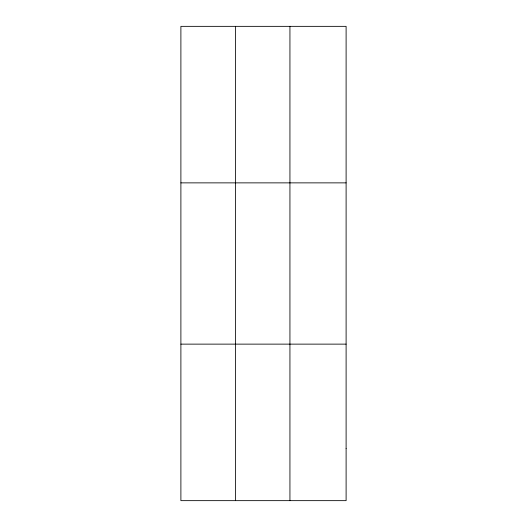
<?xml version="1.0" encoding="UTF-8"?>
<svg xmlns="http://www.w3.org/2000/svg" width="527" height="527" viewBox="0 0 527 527"><rect width="100%" height="100%" fill="white"/><g stroke="black" fill="none" stroke-linecap="round" stroke-linejoin="round"><path stroke-width="0.79" d="M289.936 500.65L289.936 26.35M180.893 182.869L346.107 182.869M180.893 344.131L346.107 344.131M235.411 26.35L235.411 500.65M346.107 448.477L346.107 500.65L180.893 500.65L180.893 26.35L346.107 26.35L346.107 448.477"/></g></svg>
